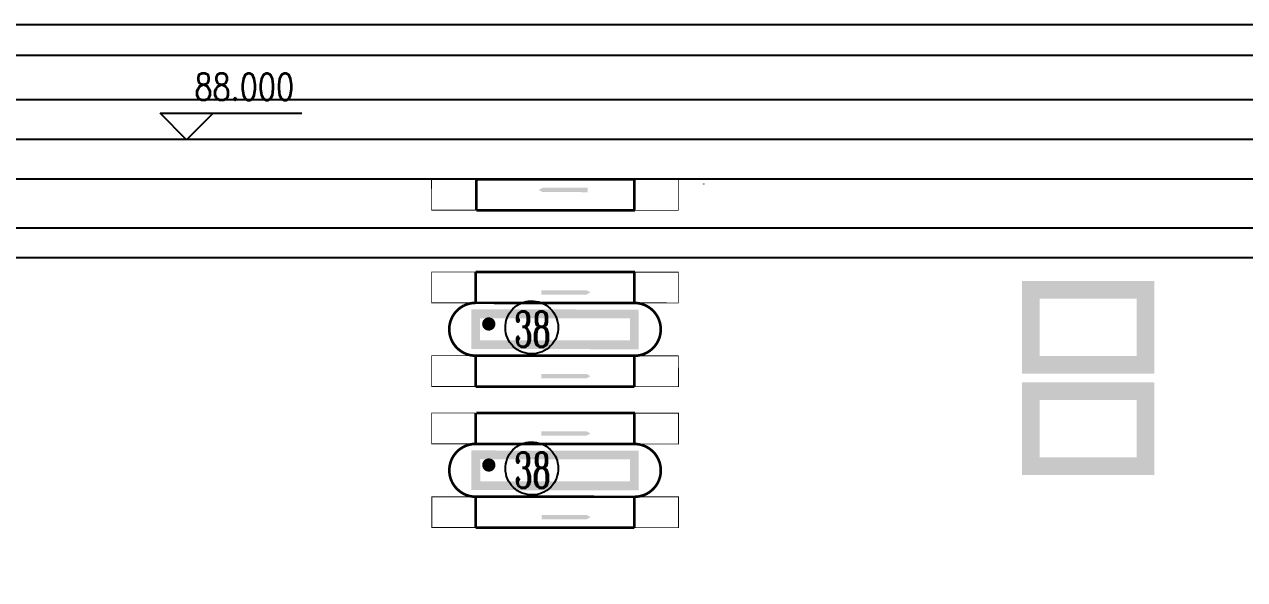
# Model space of a CAD drawing. Extents: x 532522 to 2902776, y -101917278 to 111238625.
# Drawn here: x 2901533.7 to 2901672.2, y 2548789.7 to 2548852.7 of the extents above; entities that cross this region are included whole.
import ezdxf
from ezdxf.enums import TextEntityAlignment as Align

# ---------------------------------------------------------------- set-up
doc = ezdxf.new("R2010")
doc.units = 0
doc.header["$LTSCALE"] = 1000
doc.header["$MEASUREMENT"] = 0
doc.linetypes.add('DASHDOT', pattern=[1, 0.5, -0.25, 0, -0.25])
for name, color, linetype in [('1', 7, 'CONTINUOUS'), ('NEW编号', 2, 'CONTINUOUS'), ('NEW道路', 4, 'CONTINUOUS'), ('PUB_DIM', 3, 'CONTINUOUS'), ('施工临建布置', 7, 'CONTINUOUS'), ('道路', 5, 'CONTINUOUS')]:
    doc.layers.add(name, color=color, linetype=linetype)
doc.styles.add('_COMPLEX', font='COMPLEX.shx', dxfattribs={"width": 0.6})
doc.styles.add('DIM_FONT', font='SIMPLEX.shx', dxfattribs={"width": 0.8})

msp = doc.modelspace()

# ---------------------------------------------------------------- linework, layer by layer
at = {"layer": '1', "linetype": 'Continuous'}
for p, q in [((2901424.686159395, 2548852.659452623), (2901725.41070857, 2548852.659452623)), ((2901424.686159395, 2548849.159452623), (2901726.460569229, 2548849.159452623)), ((2901383.53373605, 2548844.159452623), (2901724.360847912, 2548844.159452623)), ((2901499.816239256, 2548835.159452623), (2901730.660011862, 2548835.159452623))]:
    msp.add_line(p, q, dxfattribs=at)
at = {"layer": '1', "color": 1, "linetype": 'Continuous'}
msp.add_line((2901610.830427898, 2548834.554496361, 2.62636612635475), (2901610.82492392, 2548834.572845387, 2.62636612635475), dxfattribs=at)
at = {"layer": '1', "color": 1, "linetype": 'Continuous', "extrusion": (-0.02677047555700229, -0.04156152566979953, 0.9987772430439384), "flags": 128}
for points, const_width, elevation in [([(1059142.822189917, 3709480.07776462), (1059138.618720027, 3709477.370212055), (1059136.723433232, 3709480.312640978), (1059140.926935964, 3709483.020180125)], 0.1, -183607.4744595557), ([(1059157.957244914, 3709489.826514244), (1059162.160714803, 3709492.534066808), (1059160.265428008, 3709495.476495731), (1059156.061975222, 3709492.768954184)], 0.1, -183607.4744595557), ([(1059148.508023459, 3709471.257656335), (1059144.30455357, 3709468.55010377), (1059142.409266775, 3709471.492532692), (1059146.612769507, 3709474.20007184)], 0.1, -183607.183528876), ([(1059163.643078456, 3709481.006405959), (1059167.846548346, 3709483.713958523), (1059165.951261551, 3709486.656387446), (1059161.747808765, 3709483.948845898)], 0.1, -183607.183528876), ([(1059166.212394115, 3709477.011662544), (1059151.080000258, 3709467.264646878), (1059149.185019381, 3709470.20631219), (1059164.317124932, 3709479.954102811), (1059166.21254317, 3709477.011758564)], 1, -183607.183528876), ([(1059153.652284008, 3709463.271127875), (1059149.448814119, 3709460.56357531), (1059147.553527324, 3709463.506004232), (1059151.757030055, 3709466.21354338)], 0.1, -183607.183528876), ([(1059168.787339005, 3709473.019877499), (1059172.990808894, 3709475.727430063), (1059171.095522099, 3709478.669858986), (1059166.892069314, 3709475.962317439)], 0.1, -183607.183528876), ([(1059157.172124684, 3709457.809715312), (1059152.968654795, 3709455.102162748), (1059151.073367999, 3709458.04459167), (1059155.276870731, 3709460.752130817)], 0.1, -183607.058844299), ([(1059172.307179681, 3709467.558464936), (1059176.51064957, 3709470.266017501), (1059174.615362775, 3709473.208446423), (1059170.411909989, 3709470.500904876)], 0.1, -183607.058844299), ([(1059174.876495339, 3709463.563721521), (1059159.744101482, 3709453.816705856), (1059157.849120605, 3709456.758371168), (1059172.981226156, 3709466.506161788), (1059174.876644394, 3709463.563817541)], 1, -183607.058844299), ([(1059162.316385232, 3709449.823186853), (1059158.112915342, 3709447.115634288), (1059156.217628548, 3709450.05806321), (1059160.421131279, 3709452.765602358)], 0.1, -183607.058844299), ([(1059177.451440229, 3709459.571936477), (1059181.654910118, 3709462.279489041), (1059179.759623323, 3709465.221917964), (1059175.556170538, 3709462.514376416)], 0.1, -183607.058844299)]:
    msp.add_lwpolyline(points, dxfattribs=dict(at, const_width=const_width, elevation=elevation))
at = {"layer": '1', "linetype": 'Continuous', "extrusion": (-0.02677047555700229, -0.04156152566979953, 0.9987772430439384), "const_width": 0.3, "flags": 128}
for points, elevation in [([(1059142.881873974, 3709480.116208524), (1059140.986604283, 3709483.058648464)], -183607.4744595557), ([(1059140.924069829, 3709483.01836857), (1059156.059124826, 3709492.767118194)], -183607.4744595557), ([(1059156.059124826, 3709492.767118194), (1059157.954394517, 3709489.824678255)], -183607.4744595557), ([(1059158.021106257, 3709489.867648818), (1059142.88605126, 3709480.118899194)], -183607.4744595557), ([(1059148.505173063, 3709471.255820345), (1059146.609903372, 3709474.198260285)], -183607.183528876), ([(1059146.609903372, 3709474.198260285), (1059161.744958369, 3709483.947009909)], -183607.183528876), ([(1059161.807475719, 3709483.987278786), (1059146.672420722, 3709474.238529162)], -183607.183528876), ([(1059161.744958369, 3709483.947009909), (1059163.64022806, 3709481.004569969)], -183607.183528876), ([(1059163.64022806, 3709481.004569969), (1059148.505173063, 3709471.255820345)], -183607.183528876), ([(1059151.757014317, 3709466.213567814), (1059166.892069314, 3709475.962317439)], -183607.183528876), ([(1059153.652284008, 3709463.271127875), (1059151.757014317, 3709466.213567814)], -183607.183528876), ([(1059166.892069314, 3709475.962317439), (1059168.787339005, 3709473.019877499)], -183607.183528876), ([(1059153.649484561, 3709463.269324704), (1059168.784539558, 3709473.018074327)], -183607.183528876), ([(1059168.787339005, 3709473.019877499), (1059153.652284008, 3709463.271127875)], -183607.183528876), ([(1059157.169274287, 3709457.807879322), (1059155.274004596, 3709460.750319263)], -183607.058844299), ([(1059170.471576943, 3709470.539337764), (1059155.336521945, 3709460.790588139)], -183607.058844299), ([(1059170.409059593, 3709470.499068886), (1059172.304329284, 3709467.556628947)], -183607.058844299), ([(1059172.304329284, 3709467.556628947), (1059157.169274287, 3709457.807879322)], -183607.058844299), ([(1059162.316385232, 3709449.823186853), (1059160.42111554, 3709452.765626792)], -183607.058844299), ([(1059160.42111554, 3709452.765626792), (1059175.556170538, 3709462.514376416)], -183607.058844299), ([(1059175.556170538, 3709462.514376416), (1059177.451440229, 3709459.571936477)], -183607.058844299), ([(1059177.451440229, 3709459.571936477), (1059162.316385232, 3709449.823186853)], -183607.058844299)]:
    msp.add_lwpolyline(points, dxfattribs=dict(at, elevation=elevation))
at = {"layer": '1', "linetype": 'Continuous', "extrusion": (-0.02677047555700229, -0.04156152566979953, 0.9987772430439384), "flags": 128}
for points, elevation in [([(1059152.264907639, 3709488.904105928, 0.5000000000000001, 0.5000000000000001, 0), (1059148.70860995, 3709486.613408964, 1.5, 0, 0), (1059147.586823822, 3709485.890839511, 0, 0, 0)], -183607.4744595557), ([(1059154.134611154, 3709476.29875652, 0.5000000000000001, 0.5000000000000001, 0), (1059157.690908843, 3709478.589453485, 1.5, 0, 0), (1059158.812694972, 3709479.312022938, 0, 0, 0)], -183607.183528876), ([(1059159.278871728, 3709468.312228077, 0.5000000000000001, 0.5000000000000001, 0), (1059162.835169417, 3709470.602925042, 1.5, 0, 0), (1059163.956955545, 3709471.325494495, 0, 0, 0)], -183607.183528876), ([(1059162.798712379, 3709462.850815497, 0.5000000000000001, 0.5000000000000001, 0), (1059166.355010067, 3709465.141512462, 1.5, 0, 0), (1059167.476796195, 3709465.864081915, 0, 0, 0)], -183607.058844299), ([(1059167.942972952, 3709454.864287054, 0.5000000000000001, 0.5000000000000001, 0), (1059171.499270641, 3709457.154984019, 1.5, 0, 0), (1059172.621056769, 3709457.877553472, 0, 0, 0)], -183607.058844299)]:
    msp.add_lwpolyline(points, format="xyseb", dxfattribs=dict(at, elevation=elevation))
at = {"layer": '1', "color": 1, "linetype": 'Continuous', "const_width": 2, "elevation": 3.283115693883839, "flags": 128}
for points in [[(2901647.93547161, 2548822.582600595), (2901660.935415661, 2548822.582600595), (2901660.935415661, 2548814.082600596), (2901647.935415661, 2548814.082600596), (2901647.935415661, 2548822.58260581)], [(2901647.93547161, 2548811.082595381), (2901660.935415661, 2548811.082595381), (2901660.935415661, 2548802.582595381), (2901647.935415661, 2548802.582595381), (2901647.935415661, 2548811.082600596)]]:
    msp.add_lwpolyline(points, dxfattribs=at)
at = {"layer": '1', "color": 1, "linetype": 'Continuous', "extrusion": (-0.02677047555700229, -0.04156152566979953, 0.9987772430439384), "const_width": 0.7500000000000001, "flags": 128}
for points, elevation in [([(1059151.068424581, 3709470.417981251, 1), (1059151.036645892, 3709469.66865481, 1)], -183607.183528876), ([(1059159.732525805, 3709456.970040228, 1), (1059159.700747115, 3709456.220713787, 1)], -183607.058844299)]:
    msp.add_lwpolyline(points, format="xyb", close=True, dxfattribs=dict(at, elevation=elevation))
at = {"layer": '1', "color": 1, "linetype": 'Continuous', "extrusion": (0.0001844192949917201, -0.04943667431242818, 0.9987772430439384), "const_width": 0.9999999999999999, "elevation": -125468.1622507031}
msp.add_lwpolyline([(2910858.574903677, 2534869.400324876), (2911057.130242624, 2534588.18443524)], dxfattribs=at)
at = {"layer": 'NEW编号', "extrusion": (-0.02677047555700229, -0.04156152566979954, 0.9987772430439386)}
for centre in [(1059155.36898548, 3709472.357423383, -183607.1835288761), (1059164.033086704, 3709458.90948236, -183607.0588442991)]:
    msp.add_circle(centre, 3, dxfattribs=at)
at = {"layer": 'NEW道路', "color": 4, "linetype": 'Continuous', "extrusion": (0.0001844192949917201, -0.04943667431242819, 0.9987772430439386)}
msp.add_line((2901280.42138891, 2548829.599920042), (2901730.660011862, 2548829.601641324), dxfattribs=at)
at = {"layer": 'PUB_DIM', "color": 1, "linetype": 'Continuous'}
for p, q in [((2901552.146463802, 2548839.580698662), (2901549.146463802, 2548842.580698662)), ((2901549.146463802, 2548842.580698662), (2901555.146463802, 2548842.580698662)), ((2901555.146463802, 2548842.580698662), (2901552.146463802, 2548839.580698662)), ((2901552.146463802, 2548842.580698662), (2901565.232178087, 2548842.580698662))]:
    msp.add_line(p, q, dxfattribs=at)
at = {"layer": '施工临建布置', "color": 6, "linetype": 'Continuous'}
msp.add_lwpolyline([(2901707.116722626, 2548826.211363031), (2901502.167109148, 2548826.211363031), (2901578.987609271, 2548710.698353305), (2901720.966998469, 2548803.632807614)], close=True, dxfattribs=at)
at = {"layer": '道路', "color": 4, "linetype": 'DASHDOT', "ltscale": 5}
msp.add_line((2901384.116251924, 2548839.659450959), (2901729.310188492, 2548839.659450959), dxfattribs=at)
at = {"layer": '道路', "color": 4, "linetype": 'Continuous', "extrusion": (-0.02677047555700229, -0.04156152566979953, 0.9987772430439384), "const_width": 0.3, "flags": 128}
for points, elevation in [([(1059148.505173063, 3709471.255820345, 0.9999971563328574), (1059151.754257079, 3709466.211791812)], -183607.183528876), ([(1059163.643067208, 3709481.006398731, -0.9999971546739226), (1059166.892069314, 3709475.962317439, -1.000103282356096)], -183607.183528876), ([(1059157.169274287, 3709457.807879322, 0.9999971563328574), (1059160.418358303, 3709452.76385079)], -183607.058844299), ([(1059172.307168433, 3709467.558457709, -0.9999971546739226), (1059175.556170538, 3709462.514376416, -1.000103282356096)], -183607.058844299)]:
    msp.add_lwpolyline(points, format="xyb", dxfattribs=dict(at, elevation=elevation))

# ---------------------------------------------------------------- texts
at = {"layer": 'NEW编号', "extrusion": (-0.02677047555700229, -0.04156152566979954, 0.9987772430439386), "style": '_COMPLEX', "width": 0.6}
for p in [(1059154.893941677, 3709469.433714838, -183607.183528876), (1059163.558042901, 3709455.985773815, -183607.058844299)]:
    msp.add_text('38', height=4.000000000000001, rotation=32.78655996156604, dxfattribs=at).set_placement(p)
at = {"layer": 'PUB_DIM', "color": 1, "linetype": 'Continuous', "style": 'DIM_FONT', "width": 0.8}
msp.add_text('88.000', height=3, dxfattribs=at).set_placement((2901558.689320944, 2548845.580698662), align=Align.MIDDLE)

doc.saveas('drawing.dxf')
